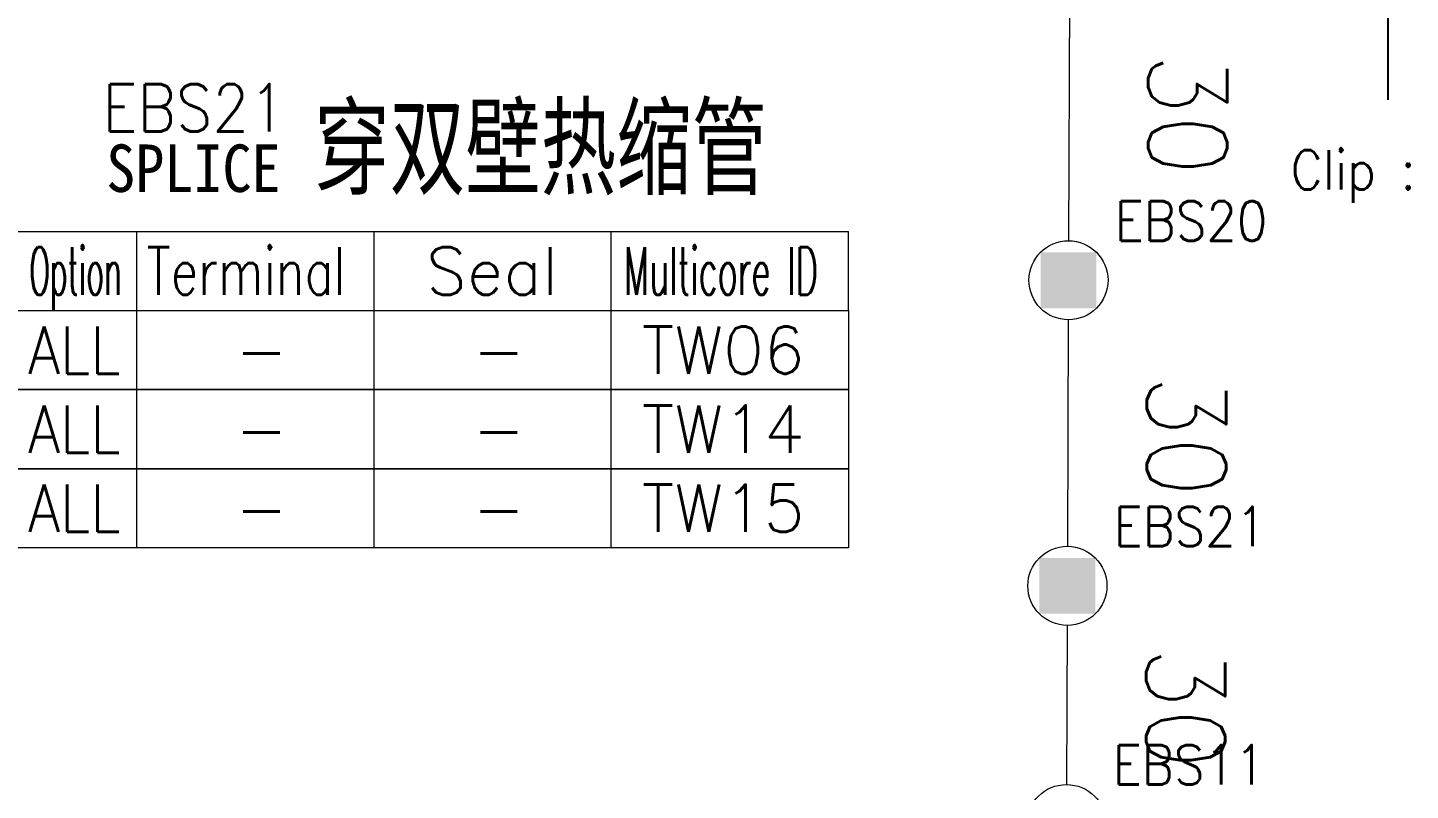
# Model space of a CAD drawing. Header units: inches. Extents: x 47316 to 59086, y 3141 to 11743.
# Drawn here: x 54396.5 to 54484, y 9930.6 to 9978.8 of the extents above; entities that cross this region are included whole.
import ezdxf

# ---------------------------------------------------------------- set-up
doc = ezdxf.new("R2010")
doc.units = ezdxf.units.IN
doc.header["$MEASUREMENT"] = 0
doc.styles.add('MtX_FangSong_GB2312', font='')
doc.styles.get("Standard").update_dxf_attribs({"font": ''})
doc.styles.get('MtX_FangSong_GB2312').set_extended_font_data('FangSong_GB2312')
doc.styles.get('Standard').set_extended_font_data('SimSun')
doc.linetypes.add('_VH_FELT_TAPE', pattern='A,0.4,-0.7,["FELT",Standard,S=0.3,R=0,X=-0.5,Y=-0.15],-0.7', length=1.8)

msp = doc.modelspace()

# ---------------------------------------------------------------- linework, layer by layer
msp.add_line((54482.546, 9989.179, 0), (54482.546, 9974.231, 0))
at = {"color": 0, "linetype": '_VH_FELT_TAPE', "lineweight": 15, "ltscale": 5}
for p, q in [((54462.413, 9981.695), (54462.354, 9965.327)), ((54462.336, 9960.327), (54462.285, 9946.003)), ((54462.267, 9941.003), (54462.23, 9930.94))]:
    msp.add_line(p, q, dxfattribs=at)
at = {"color": 0, "linetype": 'Continuous', "lineweight": 15}
for p, q in [((54365.939, 9965.91), (54448.439, 9965.91)), ((54365.939, 9960.91), (54448.439, 9960.91))]:
    msp.add_line(p, q, dxfattribs=at)
at = {"color": 7, "linetype": 'Continuous', "lineweight": 15}
for p, q in [((54403.439, 9960.91), (54403.439, 9965.91)), ((54418.439, 9960.91), (54418.439, 9965.91)), ((54433.439, 9960.91), (54433.439, 9965.91)), ((54448.439, 9960.91), (54448.439, 9965.91))]:
    msp.add_line(p, q, dxfattribs=at)
at = {"color": 102, "linetype": 'Continuous', "lineweight": 15}
for p, q in [((54403.439, 9955.91), (54403.439, 9960.91)), ((54418.439, 9955.91), (54418.439, 9960.91)), ((54433.439, 9955.91), (54433.439, 9960.91)), ((54403.439, 9950.91), (54403.439, 9955.91)), ((54418.439, 9950.91), (54418.439, 9955.91)), ((54433.439, 9950.91), (54433.439, 9955.91)), ((54403.439, 9945.91), (54403.439, 9950.91)), ((54418.439, 9945.91), (54418.439, 9950.91)), ((54433.439, 9945.91), (54433.439, 9950.91))]:
    msp.add_line(p, q, dxfattribs=at)
at = {"color": 0, "linetype": 'Continuous', "lineweight": 15}
for points in [[(54365.939, 9955.91), (54365.939, 9960.91), (54448.439, 9960.91), (54448.439, 9955.91)], [(54365.939, 9950.91), (54365.939, 9955.91), (54448.439, 9955.91), (54448.439, 9950.91)], [(54365.939, 9945.91), (54365.939, 9950.91), (54448.439, 9950.91), (54448.439, 9945.91)]]:
    msp.add_lwpolyline(points, close=True, dxfattribs=at)
for centre in [(54462.345, 9962.827), (54462.276, 9943.503), (54462.221, 9928.44)]:
    msp.add_circle(centre, 2.5, dxfattribs=at)
at = {"color": 0, "linetype": 'Continuous', "lineweight": 15, "extrusion": (0, 0, -1)}
for points in [[(-54460.577, 9964.595), (-54460.577, 9961.06), (-54464.113, 9964.595), (-54464.113, 9961.06)], [(-54460.508, 9945.271), (-54460.508, 9941.735), (-54464.043, 9945.271), (-54464.043, 9941.735)]]:
    msp.add_solid(points, dxfattribs=at)

# ---------------------------------------------------------------- texts
at = {"lineweight": 15, "style": 'MtX_FangSong_GB2312', "width": 0.7}
msp.add_text('穿双壁热缩管', height=5, dxfattribs=at).set_placement((54414.65, 9968.761))
at = {"color": 7, "linetype": '_VH_FELT_TAPE', "lineweight": 18, "ltscale": 5, "char_height": 5, "width": 8.57143, "attachment_point": 1, "rotation": 270}
for insert in [(54472.383, 9977.154), (54472.31, 9956.808), (54472.249, 9939.614)]:
    msp.add_mtext('\\Fromans.shx;\\W0.9000000000;\\T1.0000000000;\\o\\l30', dxfattribs=dict(at, insert=insert))
at = {"color": 6, "linetype": 'Continuous', "lineweight": 20, "char_height": 3, "attachment_point": 1}
for s, insert, width in [('\\Fromans.shx;\\W0.9000000000;\\T1.0000000000;\\o\\lEBS21', (54401.275, 9975.227), 12.85714), ('\\f黑体|b0|i0|c1|p0;\\W0.9000000000;\\T1.0000000000;\\o\\lSPLICE', (54401.501, 9971.41), 11.64944)]:
    msp.add_mtext(s, dxfattribs=dict(at, insert=insert, width=width))
at = {"color": 42, "linetype": 'Continuous', "lineweight": 15, "insert": (54476.399, 9971.059), "char_height": 2.5, "width": 30.10714, "attachment_point": 1}
msp.add_mtext('\\Fromans.shx;\\W0.9000000000;\\T1.0000000000;\\o\\lClip : 1 : HDY11', dxfattribs=at)
at = {"color": 21, "linetype": 'Continuous', "lineweight": 15, "attachment_point": 1}
for s, insert, char_height, width in [('\\Fromans.shx;\\W0.9000000000;\\T1.0000000000;\\o\\lEBS20', (54465.274, 9967.827), 2.5, 10.71429), ('\\Fromans.shx;\\W1.0000000000;\\T1.0000000000;\\o\\lTW06', (54435.367, 9959.91), 3, 11.42857), ('\\Fromans.shx;\\W1.0000000000;\\T1.0000000000;\\o\\l-', (54409.653, 9959.91), 3, 3.71429), ('\\Fromans.shx;\\W1.0000000000;\\T1.0000000000;\\o\\lTW14', (54435.367, 9954.91), 3, 11.42857), ('\\Fromans.shx;\\W1.0000000000;\\T1.0000000000;\\o\\l-', (54409.653, 9954.91), 3, 3.71429), ('\\Fromans.shx;\\W1.0000000000;\\T1.0000000000;\\o\\lTW15', (54435.367, 9949.91), 3, 11.42857), ('\\Fromans.shx;\\W1.0000000000;\\T1.0000000000;\\o\\l-', (54409.653, 9949.91), 3, 3.71429), ('\\Fromans.shx;\\W0.9000000000;\\T1.0000000000;\\o\\lEBS21', (54465.204, 9948.503), 2.5, 10.71429), ('\\Fromans.shx;\\W0.9000000000;\\T1.0000000000;\\o\\lEBS11', (54465.15, 9933.44), 2.5, 10.71429)]:
    msp.add_mtext(s, dxfattribs=dict(at, insert=insert, char_height=char_height, width=width))
at = {"color": 7, "linetype": 'Continuous', "lineweight": 15, "char_height": 3, "attachment_point": 1}
for s, insert, width in [('\\Fromans.shx;\\W0.4595959596;\\T1.0000000000;\\o\\lOption', (54396.636, 9964.91), 6.5), ('\\Fromans.shx;\\W0.7480916031;\\T1.0000000000;\\o\\lTerminal', (54404.046, 9964.91), 14), ('\\Fromans.shx;\\W1.0000000000;\\T1.0000000000;\\o\\lSeal', (54421.725, 9964.91), 9.28571), ('\\Fromans.shx;\\W0.5185185185;\\T1.0000000000;\\o\\lMulticore ID', (54434.235, 9964.91), 14)]:
    msp.add_mtext(s, dxfattribs=dict(at, insert=insert, width=width))
at = {"color": 140, "linetype": 'Continuous', "lineweight": 15, "char_height": 3, "attachment_point": 1}
for s, insert, width in [('\\Fromans.shx;\\W0.8750000000;\\T1.0000000000;\\o\\lALL', (54396.564, 9959.91), 6.5), ('\\Fromans.shx;\\W1.0000000000;\\T1.0000000000;\\o\\l-', (54424.653, 9959.91), 3.71429), ('\\Fromans.shx;\\W0.8750000000;\\T1.0000000000;\\o\\lALL', (54396.564, 9954.91), 6.5), ('\\Fromans.shx;\\W1.0000000000;\\T1.0000000000;\\o\\l-', (54424.653, 9954.91), 3.71429), ('\\Fromans.shx;\\W0.8750000000;\\T1.0000000000;\\o\\lALL', (54396.564, 9949.91), 6.5), ('\\Fromans.shx;\\W1.0000000000;\\T1.0000000000;\\o\\l-', (54424.653, 9949.91), 3.71429)]:
    msp.add_mtext(s, dxfattribs=dict(at, insert=insert, width=width))

doc.saveas('drawing.dxf')
